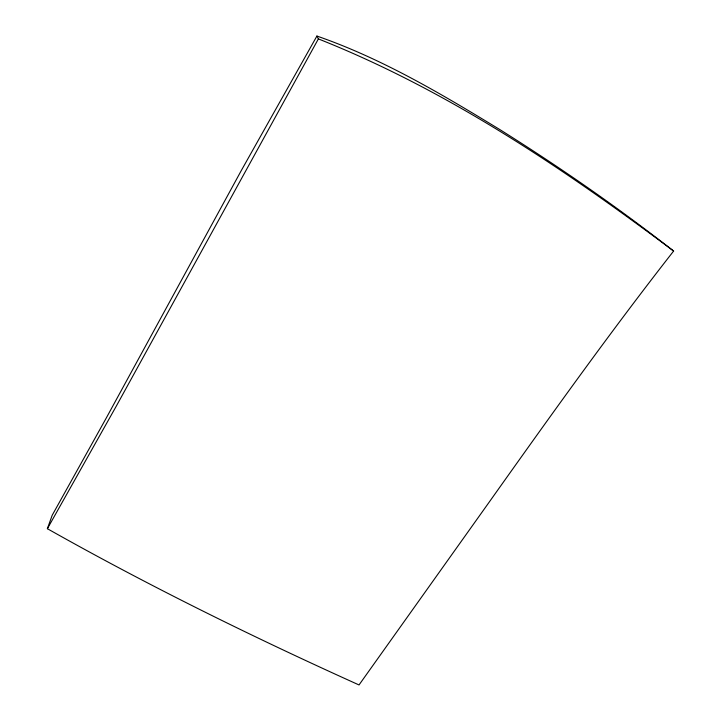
<?xml version="1.0" encoding="UTF-8"?>
<svg xmlns="http://www.w3.org/2000/svg" width="721" height="721" viewBox="0 0 721 721"><rect width="100%" height="100%" fill="white"/><g stroke="black" fill="none" stroke-linecap="round" stroke-linejoin="round"><path stroke-width="1.08" d="M47.379 528.7L52.182 515.281L106.474 417.639L241.31 170.516L316.916 36.05C381.86 58.527 441.342 93.919 499.77 129.537C559.703 167.092 617.906 207.468 673.621 251.052C609.488 333.003 549.078 417.774 488.847 502.618L359.022 684.95C253.071 637.166 148.634 585.812 47.379 528.7L116.405 405.932L318.376 38.907L316.916 36.05M318.376 38.907C447.137 89.99 563.272 168.308 673.621 251.052"/></g></svg>
